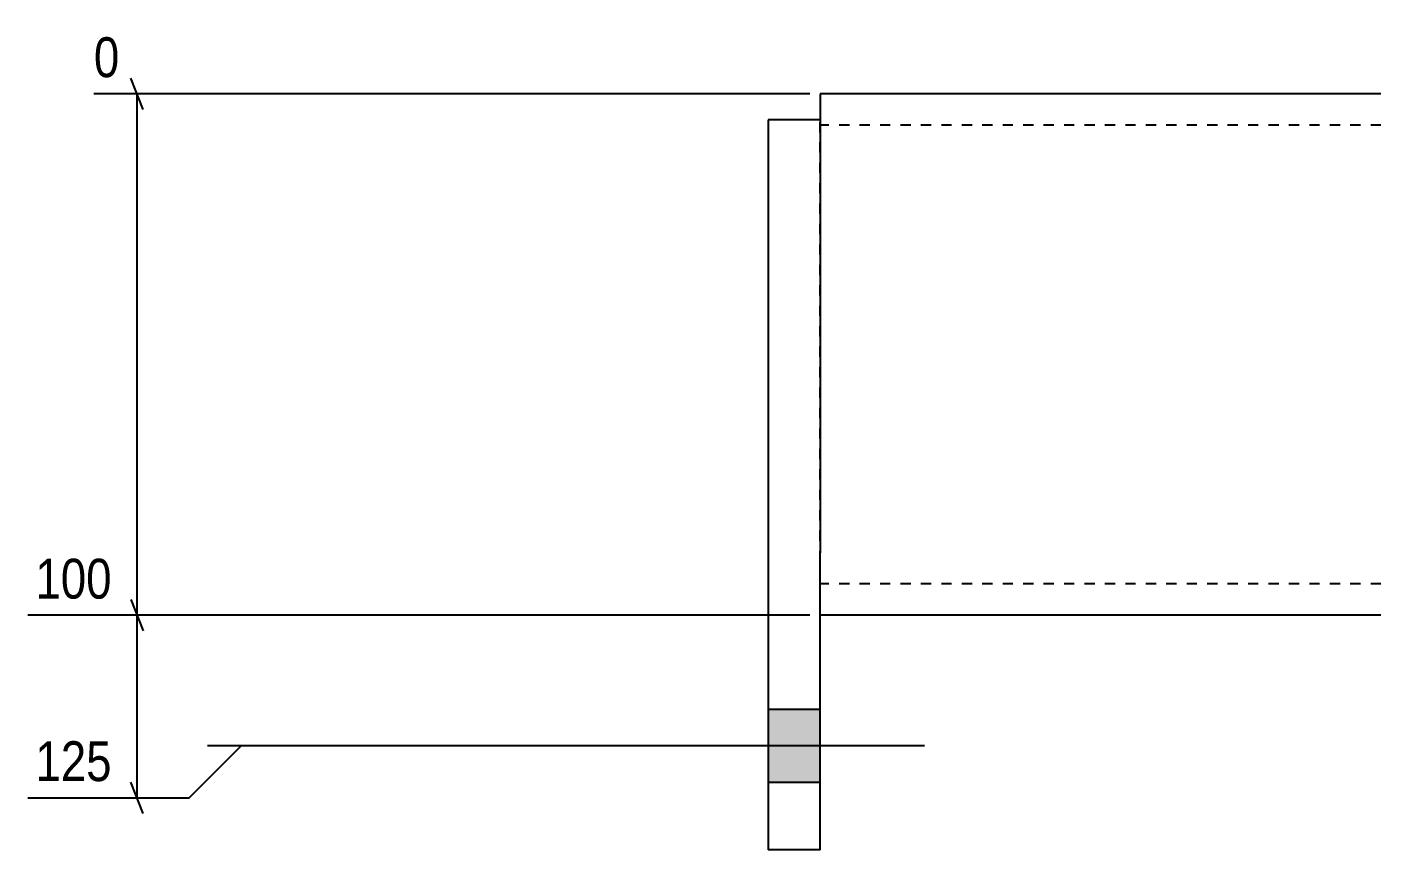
# Model space of a CAD drawing. Header units: millimetres. Extents: x 5 to 35172, y 5 to 1387.
# Drawn here: x 10332.4 to 10592, y 4.8 to 162.6 of the extents above; entities that cross this region are included whole.
import ezdxf

# ---------------------------------------------------------------- set-up
doc = ezdxf.new("R2010")
doc.units = ezdxf.units.MM
doc.linetypes.add('DXK_LINE_DOT2', pattern=[3.9198, 1.9599, -1.9599])
doc.layers.add('MÅLSÆTNING', color=7, linetype='Continuous')
doc.layers.add('STÅL', color=7, linetype='Continuous')
doc.styles.add('Arial Narrow', font='ARIALN.TTF', dxfattribs={"height": 0.2})

msp = doc.modelspace()

# ---------------------------------------------------------------- hatches: boundary and pattern name
at = {"layer": 'STÅL', "linetype": 'Continuous'}
msp.add_hatch(color=96, dxfattribs=at).paths.add_polyline_path([(10484.48, 17.8), (10484.48, 31.8), (10474.48, 31.8), (10474.48, 17.8)])
msp.add_hatch(color=96, dxfattribs=at).paths.add_polyline_path([(10484.48, 17.8), (10484.48, 31.8), (10474.48, 31.8), (10474.48, 17.8)])

# ---------------------------------------------------------------- linework, layer by layer
at = {"layer": 'MÅLSÆTNING', "color": 7, "linetype": 'Continuous'}
for p, q in [((10354.68, 146.8), (10352.28, 152.8)), ((10482.48, 149.8), (10345.21, 149.8)), ((10353.48, 49.8), (10353.48, 149.8)), ((10352.28, 52.8), (10354.68, 46.8)), ((10352.28, 52.8), (10354.68, 46.8)), ((10482.48, 49.8), (10332.54, 49.8)), ((10482.48, 49.8), (10332.54, 49.8)), ((10353.48, 14.8), (10353.48, 49.8)), ((10363.48, 14.8), (10373.48, 24.8)), ((10373.48, 24.8), (10427.48, 24.8)), ((10354.68, 11.8), (10352.28, 17.8)), ((10332.54, 14.8), (10363.48, 14.8))]:
    msp.add_line(p, q, dxfattribs=at)
at = {"layer": 'STÅL', "color": 2, "linetype": 'Continuous'}
for p, q in [((10484.48, 149.8), (10484.48, 137.8)), ((10591.98, 149.8), (10484.48, 149.8)), ((10484.48, 144.8), (10474.48, 144.8)), ((10474.48, 144.8), (10474.48, 4.8)), ((10484.48, 137.8), (10484.48, 61.8)), ((10484.48, 53.31), (10484.48, 61.8)), ((10484.48, 52.32), (10484.48, 53.31)), ((10484.48, 4.8), (10484.48, 52.32)), ((10591.98, 49.8), (10484.48, 49.8)), ((10484.48, 4.8), (10474.48, 4.8))]:
    msp.add_line(p, q, dxfattribs=at)
at = {"layer": 'STÅL', "color": 7, "linetype": 'DXK_LINE_DOT2'}
for p, q in [((10484.48, 149.8), (10484.48, 148.89)), ((10484.48, 148.89), (10484.48, 146.29)), ((10484.48, 142.39), (10484.48, 144.8)), ((10591.98, 143.8), (10484.48, 143.8)), ((10484.48, 52.32), (10484.48, 142.39)), ((10591.98, 55.8), (10484.48, 55.8)), ((10484.48, 49.8), (10484.48, 52.32))]:
    msp.add_line(p, q, dxfattribs=at)
at = {"layer": 'STÅL', "color": 96, "linetype": 'Continuous'}
for p, q in [((10474.48, 31.8), (10484.48, 31.8)), ((10474.48, 31.8), (10484.48, 31.8)), ((10366.98, 24.8), (10504.48, 24.8)), ((10366.98, 24.8), (10504.48, 24.8)), ((10474.48, 17.8), (10484.48, 17.8)), ((10474.48, 17.8), (10484.48, 17.8))]:
    msp.add_line(p, q, dxfattribs=at)

# ---------------------------------------------------------------- wipeouts: each hides what was drawn before it
at = {"color": 0, "linetype": 'Continuous'}
for points in [[(10350.22, 51.4), (10350.22, 62.6), (10332.4, 62.6), (10332.4, 51.4)], [(10350.22, 16.4), (10350.22, 27.6), (10332.4, 27.6), (10332.4, 16.4)]]:
    msp.add_wipeout(points, dxfattribs=at).dxf.layer = 'MÅLSÆTNING'

# ---------------------------------------------------------------- next in the draw order: texts
at = {"layer": 'MÅLSÆTNING', "color": 3, "linetype": 'Continuous', "style": 'Arial Narrow'}
for s, p in [('100', (10334, 53)), ('125', (10334, 18))]:
    msp.add_text(s, height=7.635, dxfattribs=at).set_placement(p)

# ---------------------------------------------------------------- next in the draw order: wipeouts: each hides what was drawn before it
at = {"color": 0, "linetype": 'Continuous'}
msp.add_wipeout([(10351.68, 151.4), (10351.68, 162.6), (10343.61, 162.6), (10343.61, 151.4)], dxfattribs=at).dxf.layer = 'MÅLSÆTNING'

# ---------------------------------------------------------------- next in the draw order: texts
at = {"layer": 'MÅLSÆTNING', "color": 3, "linetype": 'Continuous', "style": 'Arial Narrow'}
msp.add_text('0', height=7.64, dxfattribs=at).set_placement((10345.21, 153))

doc.saveas('drawing.dxf')
